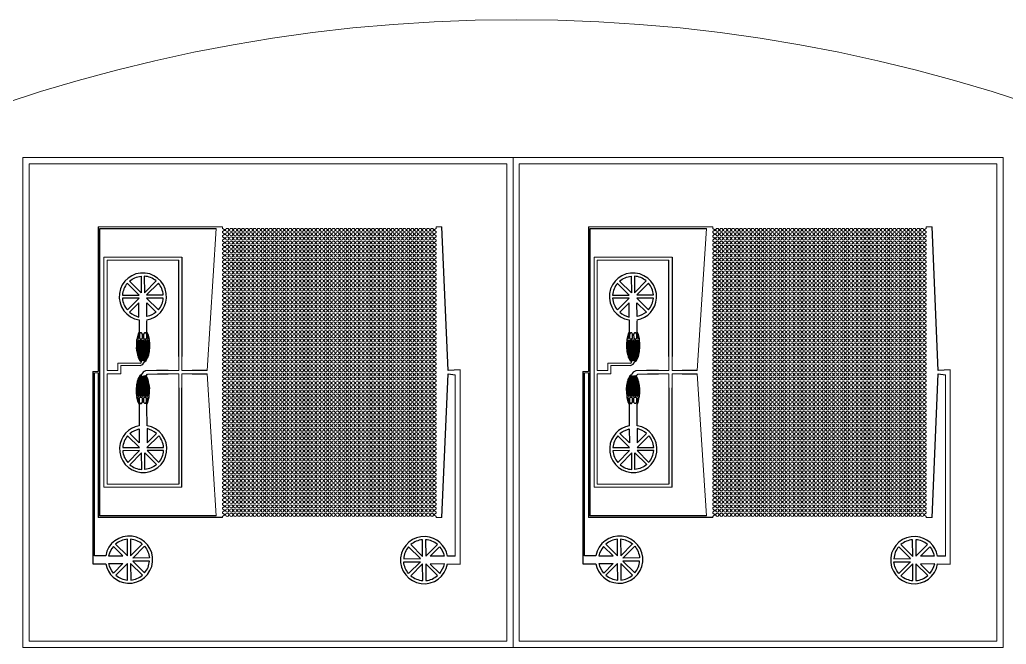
# Model space of a CAD drawing. Extents: x 4056 to 105656, y 4120 to 105720.
# Drawn here: x 39093 to 70405, y 85889 to 105720 of the extents above; entities that cross this region are included whole.
import ezdxf

# ---------------------------------------------------------------- set-up
doc = ezdxf.new("R2010")
doc.units = 13
doc.header["$MEASUREMENT"] = 0
doc.layers.add('Main Layer', color=7, linetype='Continuous', lineweight=0)

# ---------------------------------------------------------------- blocks, each defined once
blk = doc.blocks.new('*U110')
at = {"lineweight": 0}
for p, q in [((48, 15), (77, 15)), ((48, -15), (77, -15))]:
    blk.add_line(p, q, dxfattribs=at)
for start, end in [(17.4576, 162.5424), (197.4576, 342.5424)]:
    blk.add_arc((0, 0), 50, start, end, dxfattribs=at)
blk = doc.blocks.new('*U111')
at = {"color": 0, "linetype": 'ByBlock', "lineweight": -2, "transparency": 16777216}
for p in [(0, 0), (125, 0), (250, 0), (375, 0), (500, 0), (625, 0), (750, 0), (875, 0), (1000, 0), (1125, 0), (1250, 0), (1375, 0), (1500, 0), (1625, 0), (1750, 0), (1875, 0), (2000, 0), (2125, 0), (2250, 0), (2375, 0), (2500, 0), (2625, 0), (2750, 0), (2875, 0), (3000, 0), (3125, 0), (3250, 0), (3375, 0), (3500, 0), (3625, 0), (3750, 0), (3875, 0), (4000, 0), (4125, 0), (4250, 0), (4375, 0), (4500, 0), (4625, 0), (4750, 0), (4875, 0), (5000, 0), (5125, 0), (5250, 0), (5375, 0), (5500, 0), (5625, 0), (5750, 0), (5875, 0), (6000, 0), (6125, 0), (6250, 0), (6375, 0), (6500, 0)]:
    blk.add_blockref('*U110', p, dxfattribs=at)
blk = doc.blocks.new('*U108')
at = {"lineweight": 0}
for p, q in [((-148, -355), (-98, -390)), ((-148, -455), (-98, -420)), ((-148, -490), (-148, -455)), ((-48, -390), (-98, -390)), ((-48, -420), (-98, -420)), ((6627, -355), (6577, -390)), ((6627, -455), (6577, -420)), ((6627, -490), (6627, -455))]:
    blk.add_line(p, q, dxfattribs=at)
blk.add_blockref('*U111', (0, -405), dxfattribs=at)
blk = doc.blocks.new('*U109')
at = {"color": 0, "linetype": 'ByBlock', "lineweight": -2, "transparency": 16777216}
for p in [(0, 9045), (0, 8910), (0, 8775), (0, 8640), (0, 8505), (0, 8370), (0, 8235), (0, 8100), (0, 7965), (0, 7830), (0, 7695), (0, 7560), (0, 7425), (0, 7290), (0, 7155), (0, 7020), (0, 6885), (0, 6750), (0, 6615), (0, 6480), (0, 6345), (0, 6210), (0, 6075), (0, 5940), (0, 5805), (0, 5670), (0, 5535), (0, 5400), (0, 5265), (0, 5130), (0, 4995), (0, 4860), (0, 4725), (0, 4590), (0, 4455), (0, 4320), (0, 4185), (0, 4050), (0, 3915), (0, 3780), (0, 3645), (0, 3510), (0, 3375), (0, 3240), (0, 3105), (0, 2970), (0, 2835), (0, 2700), (0, 2565), (0, 2430), (0, 2295), (0, 2160), (0, 2025), (0, 1890), (0, 1755), (0, 1620), (0, 1485), (0, 1350), (0, 1215), (0, 1080), (0, 945), (0, 810), (0, 675), (0, 540), (0, 405), (0, 270), (0, 135), (0, 0)]:
    blk.add_blockref('*U108', p, dxfattribs=at)
blk = doc.blocks.new('*U115')
at = {"lineweight": 0}
for p, q in [((48, 15), (77, 15)), ((48, -15), (77, -15))]:
    blk.add_line(p, q, dxfattribs=at)
for start, end in [(17.4576, 162.5424), (197.4576, 342.5424)]:
    blk.add_arc((0, 0), 50, start, end, dxfattribs=at)
blk = doc.blocks.new('*U116')
at = {"color": 0, "linetype": 'ByBlock', "lineweight": -2, "transparency": 16777216}
for p in [(0, 0), (125, 0), (250, 0), (375, 0), (500, 0), (625, 0), (750, 0), (875, 0), (1000, 0), (1125, 0), (1250, 0), (1375, 0), (1500, 0), (1625, 0), (1750, 0), (1875, 0), (2000, 0), (2125, 0), (2250, 0), (2375, 0), (2500, 0), (2625, 0), (2750, 0), (2875, 0), (3000, 0), (3125, 0), (3250, 0), (3375, 0), (3500, 0), (3625, 0), (3750, 0), (3875, 0), (4000, 0), (4125, 0), (4250, 0), (4375, 0), (4500, 0), (4625, 0), (4750, 0), (4875, 0), (5000, 0), (5125, 0), (5250, 0), (5375, 0), (5500, 0), (5625, 0), (5750, 0), (5875, 0), (6000, 0), (6125, 0), (6250, 0), (6375, 0), (6500, 0)]:
    blk.add_blockref('*U115', p, dxfattribs=at)
blk = doc.blocks.new('*U113')
at = {"lineweight": 0}
for p, q in [((-148, -355), (-98, -390)), ((-148, -455), (-98, -420)), ((-148, -490), (-148, -455)), ((-48, -390), (-98, -390)), ((-48, -420), (-98, -420)), ((6627, -355), (6577, -390)), ((6627, -455), (6577, -420)), ((6627, -490), (6627, -455))]:
    blk.add_line(p, q, dxfattribs=at)
blk.add_blockref('*U116', (0, -405), dxfattribs=at)
blk = doc.blocks.new('*U114')
at = {"color": 0, "linetype": 'ByBlock', "lineweight": -2, "transparency": 16777216}
for p in [(0, 9045), (0, 8910), (0, 8775), (0, 8640), (0, 8505), (0, 8370), (0, 8235), (0, 8100), (0, 7965), (0, 7830), (0, 7695), (0, 7560), (0, 7425), (0, 7290), (0, 7155), (0, 7020), (0, 6885), (0, 6750), (0, 6615), (0, 6480), (0, 6345), (0, 6210), (0, 6075), (0, 5940), (0, 5805), (0, 5670), (0, 5535), (0, 5400), (0, 5265), (0, 5130), (0, 4995), (0, 4860), (0, 4725), (0, 4590), (0, 4455), (0, 4320), (0, 4185), (0, 4050), (0, 3915), (0, 3780), (0, 3645), (0, 3510), (0, 3375), (0, 3240), (0, 3105), (0, 2970), (0, 2835), (0, 2700), (0, 2565), (0, 2430), (0, 2295), (0, 2160), (0, 2025), (0, 1890), (0, 1755), (0, 1620), (0, 1485), (0, 1350), (0, 1215), (0, 1080), (0, 945), (0, 810), (0, 675), (0, 540), (0, 405), (0, 270), (0, 135), (0, 0)]:
    blk.add_blockref('*U113', p, dxfattribs=at)

msp = doc.modelspace()

# ---------------------------------------------------------------- linework, layer by layer
at = {"lineweight": 0}
for p, q in [((39393, 85989), (39393, 101145)), ((54549, 101145), (39393, 101145)), ((54549, 85989), (54549, 101145)), ((54949, 85989), (54949, 101145)), ((70105, 101145), (54949, 101145)), ((70105, 85989), (70105, 101145)), ((41587, 99141), (45531, 99141)), ((45330, 99091), (45040, 94578)), ((45531, 99096), (45531, 99141)), ((52306, 99096), (52306, 99141)), ((52325, 99141), (52306, 99141)), ((52325, 99141), (52494, 99141)), ((57143, 99141), (61088, 99141)), ((60886, 99091), (60596, 94578)), ((61088, 99096), (61088, 99141)), ((67863, 99096), (67863, 99141)), ((67882, 99141), (67863, 99141)), ((67882, 99141), (68050, 99141)), ((44242, 98181), (41765, 98181)), ((41765, 98181), (41765, 94385)), ((44142, 98081), (41865, 98081)), ((41865, 98081), (41865, 94578)), ((59798, 98181), (57322, 98181)), ((57322, 98181), (57322, 94385)), ((59698, 98081), (57422, 98081)), ((57422, 98081), (57422, 94578)), ((43129, 96144), (43129, 96190)), ((58685, 96144), (58685, 96190)), ((44142, 94578), (44142, 95028)), ((44242, 95028), (44242, 94578)), ((59698, 94578), (59698, 95028)), ((59798, 95028), (59798, 94578)), ((41865, 94578), (42202, 94578)), ((42202, 94578), (42202, 94811)), ((42915, 94811), (42202, 94811)), ((42921, 94736), (42302, 94736)), ((42302, 94478), (42302, 94736)), ((43807, 94578), (44142, 94578)), ((44242, 94578), (44562, 94578)), ((53069, 94600), (53069, 88436)), ((57422, 94578), (57758, 94578)), ((57758, 94578), (57758, 94811)), ((58471, 94811), (57758, 94811)), ((58477, 94736), (57858, 94736)), ((57858, 94478), (57858, 94736)), ((59363, 94578), (59698, 94578)), ((59798, 94578), (60118, 94578)), ((68626, 94600), (68626, 88436)), ((41412, 94553), (41587, 94553)), ((41462, 94503), (41587, 94503)), ((41765, 90875), (41765, 94385)), ((41865, 90975), (41865, 94478)), ((42302, 94478), (41865, 94478)), ((43807, 94478), (44142, 94478)), ((44142, 94029), (44142, 94478)), ((44242, 94478), (44562, 94478)), ((44242, 94478), (44242, 94029)), ((45040, 94478), (45330, 89966)), ((52693, 94478), (52693, 94478)), ((52917, 94447), (52917, 88691)), ((56968, 94553), (57143, 94553)), ((57018, 94503), (57143, 94503)), ((57322, 90875), (57322, 94385)), ((57422, 90975), (57422, 94478)), ((57858, 94478), (57422, 94478)), ((59363, 94478), (59698, 94478)), ((59698, 94029), (59698, 94478)), ((59798, 94478), (60118, 94478)), ((59798, 94478), (59798, 94029)), ((60596, 94478), (60886, 89966)), ((68249, 94478), (68249, 94478)), ((68473, 94447), (68473, 88691)), ((44242, 90875), (41765, 90875)), ((44142, 90975), (41865, 90975)), ((59798, 90875), (57322, 90875)), ((59698, 90975), (57422, 90975)), ((52306, 89916), (52494, 89916)), ((67863, 89916), (68051, 89916)), ((54549, 85989), (39393, 85989)), ((70105, 85989), (54949, 85989))]:
    msp.add_line(p, q, dxfattribs=at)
for p, q in [((41587, 99141), (41587, 94553)), ((41637, 89966), (41637, 99091)), ((41637, 99091), (45330, 99091)), ((52693, 94578), (52494, 99141)), ((57143, 99141), (57143, 94553)), ((57193, 89966), (57193, 99091)), ((57193, 99091), (60886, 99091)), ((68249, 94578), (68050, 99141)), ((44142, 95028), (44142, 98081)), ((44242, 98181), (44242, 95028)), ((59698, 95028), (59698, 98081)), ((59798, 98181), (59798, 95028)), ((42879, 96189), (42880, 95893)), ((43131, 95802), (43129, 96144)), ((58435, 96189), (58437, 95893)), ((58687, 95802), (58685, 96144)), ((42880, 95893), (42881, 95800)), ((58437, 95893), (58437, 95800)), ((42804, 95541), (42795, 95441)), ((42809, 95581), (42804, 95541)), ((42850, 95742), (42809, 95581)), ((42881, 95800), (42850, 95742)), ((43162, 95743), (43131, 95802)), ((43205, 95583), (43162, 95743)), ((43210, 95543), (43205, 95583)), ((43220, 95443), (43210, 95543)), ((58361, 95541), (58352, 95441)), ((58365, 95581), (58361, 95541)), ((58406, 95742), (58365, 95581)), ((58437, 95800), (58406, 95742)), ((58718, 95743), (58687, 95802)), ((58761, 95583), (58718, 95743)), ((58766, 95543), (58761, 95583)), ((58776, 95443), (58766, 95543)), ((42795, 95441), (42795, 95309)), ((42795, 95309), (42805, 95209)), ((42805, 95209), (42811, 95173)), ((43207, 95175), (43212, 95211)), ((43212, 95211), (43221, 95311)), ((43221, 95311), (43220, 95443)), ((58352, 95441), (58352, 95309)), ((58352, 95309), (58361, 95209)), ((58361, 95209), (58367, 95173)), ((58763, 95175), (58769, 95211)), ((58769, 95211), (58777, 95311)), ((58777, 95311), (58776, 95443)), ((42811, 95173), (42827, 95093)), ((42827, 95093), (42833, 95070)), ((42833, 95070), (42847, 95027)), ((42847, 95027), (42852, 95010)), ((42852, 95010), (42866, 94978)), ((42866, 94978), (42910, 94898)), ((42910, 94898), (42960, 94863)), ((43060, 94863), (43111, 94900)), ((43111, 94900), (43153, 94980)), ((43153, 94980), (43167, 95012)), ((43167, 95012), (43172, 95028)), ((43172, 95028), (43186, 95072)), ((43186, 95072), (43192, 95095)), ((43192, 95095), (43207, 95175)), ((58367, 95173), (58383, 95093)), ((58383, 95093), (58389, 95070)), ((58389, 95070), (58403, 95027)), ((58403, 95027), (58408, 95010)), ((58408, 95010), (58422, 94978)), ((58422, 94978), (58466, 94898)), ((58466, 94898), (58517, 94863)), ((58617, 94863), (58667, 94900)), ((58667, 94900), (58709, 94980)), ((58709, 94980), (58724, 95012)), ((58724, 95012), (58729, 95028)), ((58729, 95028), (58742, 95072)), ((58742, 95072), (58748, 95095)), ((58748, 95095), (58763, 95175)), ((43432, 94578), (43090, 94576)), ((43532, 94578), (43432, 94578)), ((43807, 94578), (43532, 94578)), ((45040, 94578), (44562, 94578)), ((53069, 94600), (52693, 94578)), ((58988, 94578), (58646, 94576)), ((59088, 94578), (58988, 94578)), ((59363, 94578), (59088, 94578)), ((60596, 94578), (60118, 94578)), ((68626, 94600), (68249, 94578)), ((41412, 94553), (41412, 88447)), ((41462, 88697), (41462, 94503)), ((41587, 94503), (41587, 89916)), ((42838, 94284), (42825, 94240)), ((42843, 94301), (42838, 94284)), ((42857, 94333), (42843, 94301)), ((42900, 94413), (42857, 94333)), ((42950, 94449), (42900, 94413)), ((43101, 94415), (43153, 94467)), ((43144, 94334), (43101, 94415)), ((43159, 94302), (43144, 94334)), ((43153, 94467), (43462, 94478)), ((43164, 94286), (43159, 94302)), ((43178, 94242), (43164, 94286)), ((43462, 94478), (43807, 94478)), ((44562, 94478), (45040, 94478)), ((52494, 89916), (52693, 94478)), ((52693, 94478), (52917, 94447)), ((56968, 94553), (56968, 88447)), ((57018, 88697), (57018, 94503)), ((57143, 94503), (57143, 89916)), ((58394, 94284), (58381, 94240)), ((58399, 94301), (58394, 94284)), ((58414, 94333), (58399, 94301)), ((58456, 94413), (58414, 94333)), ((58506, 94449), (58456, 94413)), ((58657, 94415), (58709, 94467)), ((58701, 94334), (58657, 94415)), ((58715, 94302), (58701, 94334)), ((58709, 94467), (59018, 94478)), ((58720, 94286), (58715, 94302)), ((58734, 94242), (58720, 94286)), ((59018, 94478), (59363, 94478)), ((60118, 94478), (60596, 94478)), ((68051, 89916), (68249, 94478)), ((68249, 94478), (68473, 94447)), ((42798, 94102), (42790, 94002)), ((42790, 94002), (42791, 93870)), ((42804, 94138), (42798, 94102)), ((42819, 94218), (42804, 94138)), ((42825, 94240), (42819, 94218)), ((43184, 94220), (43178, 94242)), ((43200, 94140), (43184, 94220)), ((43206, 94104), (43200, 94140)), ((43215, 94004), (43206, 94104)), ((43215, 93872), (43215, 94004)), ((44142, 94029), (44142, 90975)), ((44242, 90875), (44242, 94029)), ((58354, 94102), (58346, 94002)), ((58346, 94002), (58347, 93870)), ((58360, 94138), (58354, 94102)), ((58375, 94218), (58360, 94138)), ((58381, 94240), (58375, 94218)), ((58740, 94220), (58734, 94242)), ((58756, 94140), (58740, 94220)), ((58762, 94104), (58756, 94140)), ((58771, 94004), (58762, 94104)), ((58771, 93872), (58771, 94004)), ((59698, 94029), (59698, 90975)), ((59798, 90875), (59798, 94029)), ((42791, 93870), (42801, 93770)), ((42801, 93770), (42806, 93730)), ((42806, 93730), (42848, 93570)), ((43160, 93571), (43202, 93732)), ((43202, 93732), (43206, 93772)), ((43206, 93772), (43215, 93872)), ((58347, 93870), (58357, 93770)), ((58357, 93770), (58362, 93730)), ((58362, 93730), (58405, 93570)), ((58717, 93571), (58758, 93732)), ((58758, 93732), (58762, 93772)), ((58762, 93772), (58771, 93872)), ((42848, 93570), (42880, 93511)), ((42880, 93511), (42883, 92826)), ((43130, 93512), (43160, 93571)), ((43130, 93419), (43130, 93512)), ((43133, 92828), (43130, 93419)), ((58405, 93570), (58436, 93511)), ((58436, 93511), (58439, 92826)), ((58686, 93512), (58717, 93571)), ((58686, 93419), (58686, 93512)), ((58689, 92828), (58686, 93419)), ((45531, 89916), (41587, 89916)), ((45330, 89966), (41637, 89966)), ((61088, 89916), (57143, 89916)), ((60886, 89966), (57193, 89966)), ((41823, 88698), (41462, 88697)), ((52917, 88691), (52668, 88689)), ((57379, 88698), (57018, 88697)), ((68473, 88691), (68224, 88689)), ((41412, 88447), (41824, 88448)), ((52669, 88439), (53069, 88436)), ((56968, 88447), (57380, 88448)), ((68225, 88439), (68626, 88436))]:
    msp.add_line(p, q)
for points in [[(39193, 101345), (54749, 101345), (54749, 85789), (39193, 85789)], [(54749, 101345), (70305, 101345), (70305, 85789), (54749, 85789)]]:
    msp.add_lwpolyline(points, close=True, dxfattribs=at)
for points in [[(42947, 97577), (42950, 97050), (42574, 97422), (42575, 97421, -0.159174), (42947, 97577, 3734.089472)], [(43047, 97578), (43050, 97050), (43421, 97425, 0.159174), (43047, 97578, -3734.089472)], [(58503, 97577), (58506, 97050), (58130, 97422), (58131, 97421, -0.159174), (58503, 97577, 3734.089472)], [(58603, 97578), (58606, 97050), (58977, 97425, 0.159174), (58603, 97578, -3734.089472)], [(42505, 97350, 0.159174), (42352, 96976), (42879, 96979), (42503, 97351), (42505, 97350)], [(43492, 97355), (43121, 96980), (43648, 96982, 0.159174), (43492, 97355, 0.000114)], [(58061, 97350, 0.159174), (57908, 96976), (58436, 96979), (58059, 97351), (58061, 97350)], [(59048, 97355), (58677, 96980), (59204, 96982, 0.159174), (59048, 97355, 0.000114)], [(42509, 96504), (42880, 96879), (42352, 96876, 0.159174), (42509, 96504, -0.000581)], [(43496, 96509, 0.159174), (43649, 96882), (43121, 96880), (43496, 96509)], [(58065, 96504), (58436, 96879), (57909, 96876, 0.159174), (58065, 96504, -0.000581)], [(59052, 96509, 0.159174), (59205, 96882), (58677, 96880), (59052, 96509)], [(42878, 96281), (42876, 96733), (42580, 96434, 0.092093), (42878, 96281, 1291.273736)], [(43128, 96292), (43126, 96734), (43425, 96438, -0.129437), (43128, 96292, 5438.346978)], [(58435, 96281), (58432, 96733), (58136, 96434, 0.092093), (58435, 96281, 1291.273736)], [(58685, 96292), (58682, 96734), (58982, 96438, -0.129437), (58685, 96292, 5438.346978)], [(42884, 92725), (42886, 92283), (42586, 92579, -0.129437), (42884, 92725, 5438.346978)], [(43134, 92736), (43136, 92284), (43432, 92583, 0.092093), (43134, 92736, 1291.273736)], [(58440, 92725), (58442, 92283), (58143, 92579, -0.129437), (58440, 92725, 5438.346978)], [(58690, 92736), (58692, 92284), (58988, 92583, 0.092093), (58690, 92736, 1291.273736)], [(42516, 92508, 0.159174), (42363, 92134), (42891, 92137), (42516, 92508)], [(43503, 92513), (43132, 92138), (43660, 92141, 0.159174), (43503, 92513, -0.000581)], [(58072, 92508, 0.159174), (57920, 92134), (58447, 92137), (58072, 92508)], [(59060, 92513), (58688, 92138), (59216, 92141, 0.159174), (59060, 92513, -0.000581)], [(42520, 91662), (42891, 92037), (42364, 92034, 0.159174), (42520, 91662, 0.000114)], [(42965, 91439), (42962, 91967), (42591, 91592, 0.159174), (42965, 91439, -3734.089472)], [(43065, 91440), (43062, 91967), (43438, 91595), (43437, 91596, -0.159174), (43065, 91440, 3734.089472)], [(43507, 91667, 0.159174), (43660, 92041), (43133, 92038), (43509, 91666), (43507, 91667)], [(58076, 91662), (58448, 92037), (57920, 92034, 0.159174), (58076, 91662, 0.000114)], [(58521, 91439), (58519, 91967), (58147, 91592, 0.159174), (58521, 91439, -3734.089472)], [(58621, 91440), (58619, 91967), (58995, 91595), (58993, 91596, -0.159174), (58621, 91440, 3734.089472)], [(59064, 91667, 0.159174), (59216, 92041), (58689, 92038), (59065, 91666), (59064, 91667)], [(41914, 88699), (42366, 88701), (42067, 88997, 0.092093), (41914, 88699, 1291.273736)], [(42137, 89068), (42512, 88697), (42510, 89225, 0.159174), (42137, 89068, -0.000581)], [(42983, 89072, 0.159174), (42610, 89225), (42612, 88698), (42985, 89074), (42983, 89072)], [(43211, 88630), (42683, 88627), (43056, 89003), (43054, 89002, -0.159174), (43211, 88630, 3734.089472)], [(51281, 88607), (51808, 88610), (51433, 88981, 0.159174), (51281, 88607, -3734.089472)], [(51504, 89052), (51878, 88681), (51876, 89208, 0.159174), (51504, 89052, 0.000114)], [(52349, 89056, 0.159174), (51976, 89209), (51978, 88682), (52349, 89056)], [(52566, 88689), (52124, 88687), (52420, 88986, -0.129437), (52566, 88689, 5438.346978)], [(57470, 88699), (57923, 88701), (57623, 88997, 0.092093), (57470, 88699, 1291.273736)], [(57694, 89068), (58068, 88697), (58066, 89225, 0.159174), (57694, 89068, -0.000581)], [(58540, 89072, 0.159174), (58166, 89225), (58168, 88698), (58541, 89074), (58540, 89072)], [(58767, 88630), (58240, 88627), (58612, 89003), (58611, 89002, -0.159174), (58767, 88630, 3734.089472)], [(66837, 88607), (67364, 88610), (66990, 88981, 0.159174), (66837, 88607, -3734.089472)], [(67060, 89052), (67435, 88681), (67432, 89208, 0.159174), (67060, 89052, 0.000114)], [(67906, 89056, 0.159174), (67532, 89209), (67535, 88682), (67906, 89056)], [(68122, 88689), (67680, 88687), (67977, 88986, -0.129437), (68122, 88689, 5438.346978)], [(41925, 88449), (42368, 88451), (42071, 88152, -0.129437), (41925, 88449, 5438.346978)], [(42142, 88081, 0.159174), (42516, 87929), (42513, 88456), (42142, 88081)], [(42988, 88085), (42613, 88456), (42616, 87929, 0.159174), (42988, 88085, 0.000114)], [(43211, 88530), (42684, 88527), (43058, 88156, 0.159174), (43211, 88530, -3734.089472)], [(51281, 88507), (51808, 88510), (51436, 88134), (51437, 88135, -0.159174), (51281, 88507, 3734.089472)], [(51508, 88065, 0.159174), (51882, 87912), (51880, 88440), (51507, 88064), (51508, 88065)], [(52354, 88069), (51980, 88440), (51982, 87913, 0.159174), (52354, 88069, -0.000581)], [(52578, 88439), (52125, 88437), (52425, 88140, 0.092093), (52578, 88439, 1291.273736)], [(57482, 88449), (57924, 88451), (57627, 88152, -0.129437), (57482, 88449, 5438.346978)], [(57699, 88081, 0.159174), (58072, 87929), (58070, 88456), (57699, 88081)], [(58544, 88085), (58170, 88456), (58172, 87929, 0.159174), (58544, 88085, 0.000114)], [(58767, 88530), (58240, 88527), (58615, 88156, 0.159174), (58767, 88530, -3734.089472)], [(66837, 88507), (67365, 88510), (66992, 88134), (66994, 88135, -0.159174), (66837, 88507, 3734.089472)], [(67065, 88065, 0.159174), (67438, 87912), (67436, 88440), (67063, 88064), (67065, 88065)], [(67911, 88069), (67536, 88440), (67538, 87913, 0.159174), (67911, 88069, -0.000581)], [(68134, 88439), (67682, 88437), (67981, 88140, 0.092093), (68134, 88439, 1291.273736)]]:
    msp.add_lwpolyline(points, format="xyb", close=True)
for points in [[(42834, 95461), (42834, 95521), (42819, 95541), (42812, 95541), (42803, 95441), (42820, 95441)], [(42858, 95734), (42817, 95572), (42829, 95572), (42859, 95612)], [(42829, 95572), (42825, 95572)], [(42865, 95541), (42850, 95521), (42850, 95461), (42866, 95441), (42886, 95441), (42900, 95461), (42900, 95521), (42885, 95541)], [(42890, 95733), (42891, 95613), (42921, 95573), (42961, 95573), (42991, 95613), (42990, 95733), (42960, 95773), (42920, 95773)], [(42931, 95541), (42916, 95521), (42916, 95461), (42932, 95441), (42952, 95441), (42966, 95462), (42966, 95522), (42951, 95541)], [(42961, 95573), (42921, 95573)], [(42997, 95542), (42982, 95522), (42982, 95462), (42998, 95442), (43018, 95442), (43032, 95462), (43032, 95522), (43017, 95542)], [(43022, 95733), (43023, 95613), (43053, 95573), (43093, 95574), (43123, 95614), (43122, 95734), (43092, 95774), (43052, 95773)], [(43063, 95542), (43048, 95522), (43048, 95462), (43064, 95442), (43084, 95442), (43098, 95462), (43098, 95522), (43083, 95542)], [(43093, 95574), (43053, 95573)], [(43129, 95542), (43114, 95522), (43114, 95462), (43130, 95442), (43150, 95442), (43164, 95462), (43164, 95522), (43149, 95542)], [(43154, 95735), (43197, 95574), (43185, 95574), (43155, 95614)], [(43180, 95523), (43180, 95463), (43196, 95443), (43212, 95443), (43202, 95543), (43195, 95543)], [(43185, 95574), (43189, 95574)], [(58391, 95461), (58390, 95521), (58375, 95541), (58369, 95541), (58360, 95441), (58376, 95441)], [(58414, 95734), (58373, 95572), (58385, 95572), (58415, 95612)], [(58385, 95572), (58381, 95572)], [(58421, 95541), (58406, 95521), (58407, 95461), (58422, 95441), (58442, 95441), (58457, 95461), (58456, 95521), (58441, 95541)], [(58446, 95733), (58447, 95613), (58477, 95573), (58517, 95573), (58547, 95613), (58546, 95733), (58516, 95773), (58476, 95773)], [(58487, 95541), (58472, 95521), (58473, 95461), (58488, 95441), (58508, 95441), (58523, 95462), (58522, 95522), (58507, 95541)], [(58517, 95573), (58477, 95573)], [(58553, 95542), (58538, 95522), (58539, 95462), (58554, 95442), (58574, 95442), (58589, 95462), (58588, 95522), (58573, 95542)], [(58578, 95733), (58579, 95613), (58609, 95573), (58649, 95574), (58679, 95614), (58678, 95734), (58648, 95774), (58608, 95773)], [(58619, 95542), (58604, 95522), (58605, 95462), (58620, 95442), (58640, 95442), (58655, 95462), (58654, 95522), (58639, 95542)], [(58649, 95574), (58609, 95573)], [(58685, 95542), (58670, 95522), (58671, 95462), (58686, 95442), (58706, 95442), (58721, 95462), (58720, 95522), (58705, 95542)], [(58710, 95735), (58753, 95574), (58741, 95574), (58711, 95614)], [(58736, 95523), (58737, 95463), (58752, 95443), (58768, 95443), (58758, 95543), (58751, 95543)], [(58741, 95574), (58745, 95574)], [(42803, 95441), (42820, 95441)], [(42835, 95289), (42836, 95229), (42821, 95209), (42813, 95209), (42803, 95309), (42820, 95309)], [(42833, 95425), (42818, 95405), (42818, 95345), (42833, 95325), (42853, 95325), (42868, 95345), (42868, 95405), (42853, 95425)], [(42854, 95193), (42834, 95193), (42819, 95173), (42835, 95093), (42854, 95093), (42869, 95113), (42869, 95173)], [(42853, 95325), (42833, 95325)], [(42866, 95309), (42851, 95289), (42852, 95229), (42867, 95209), (42887, 95209), (42902, 95229), (42901, 95289), (42886, 95309)], [(42886, 95441), (42866, 95441)], [(42887, 95209), (42867, 95209)], [(42899, 95425), (42884, 95405), (42884, 95345), (42899, 95325), (42919, 95325), (42934, 95345), (42934, 95405), (42919, 95425)], [(42900, 95193), (42885, 95173), (42885, 95113), (42900, 95093), (42920, 95093), (42935, 95113), (42935, 95173), (42920, 95193)], [(42919, 95325), (42899, 95325)], [(42932, 95309), (42917, 95289), (42918, 95229), (42933, 95209), (42953, 95209), (42968, 95230), (42967, 95290), (42952, 95309)], [(42952, 95441), (42932, 95441)], [(42953, 95209), (42933, 95209)], [(42965, 95426), (42950, 95405), (42950, 95345), (42965, 95326), (42985, 95326), (43000, 95346), (43000, 95406), (42985, 95426)], [(42966, 95194), (42951, 95173), (42951, 95113), (42966, 95094), (42986, 95094), (43001, 95114), (43001, 95174), (42986, 95194)], [(42985, 95326), (42965, 95326)], [(42998, 95310), (42983, 95290), (42984, 95230), (42999, 95210), (43019, 95210), (43034, 95230), (43033, 95290), (43018, 95310)], [(43018, 95442), (42998, 95442)], [(43019, 95210), (42999, 95210)], [(43031, 95426), (43016, 95406), (43016, 95346), (43031, 95326), (43051, 95326), (43066, 95346), (43066, 95406), (43051, 95426)], [(43032, 95194), (43017, 95174), (43017, 95114), (43032, 95094), (43052, 95094), (43067, 95114), (43067, 95174), (43052, 95194)], [(43051, 95326), (43031, 95326)], [(43064, 95310), (43049, 95290), (43050, 95230), (43065, 95210), (43085, 95210), (43100, 95230), (43099, 95290), (43084, 95310)], [(43084, 95442), (43064, 95442)], [(43085, 95210), (43065, 95210)], [(43097, 95426), (43082, 95406), (43082, 95346), (43097, 95326), (43117, 95326), (43132, 95346), (43132, 95406), (43117, 95426)], [(43098, 95194), (43083, 95174), (43083, 95114), (43098, 95094), (43118, 95094), (43133, 95114), (43133, 95174), (43118, 95194)], [(43117, 95326), (43097, 95326)], [(43130, 95310), (43115, 95290), (43116, 95230), (43131, 95210), (43151, 95210), (43166, 95230), (43165, 95290), (43150, 95310)], [(43150, 95442), (43130, 95442)], [(43151, 95210), (43131, 95210)], [(43163, 95426), (43148, 95406), (43148, 95346), (43163, 95326), (43183, 95327), (43198, 95347), (43198, 95407), (43183, 95427)], [(43184, 95195), (43164, 95194), (43149, 95174), (43149, 95114), (43164, 95094), (43184, 95095), (43199, 95175)], [(43183, 95327), (43163, 95326)], [(43181, 95291), (43182, 95231), (43197, 95211), (43204, 95211), (43213, 95311), (43196, 95311)], [(43196, 95443), (43212, 95443)], [(43197, 95211), (43204, 95211)], [(58360, 95441), (58376, 95441)], [(58392, 95289), (58392, 95229), (58377, 95209), (58369, 95209), (58360, 95309), (58377, 95309)], [(58389, 95425), (58374, 95405), (58374, 95345), (58389, 95325), (58409, 95325), (58424, 95345), (58424, 95405), (58409, 95425)], [(58410, 95193), (58390, 95193), (58375, 95173), (58391, 95093), (58411, 95093), (58425, 95113), (58425, 95173)], [(58409, 95325), (58389, 95325)], [(58423, 95309), (58408, 95289), (58408, 95229), (58423, 95209), (58443, 95209), (58458, 95229), (58458, 95289), (58443, 95309)], [(58442, 95441), (58422, 95441)], [(58443, 95209), (58423, 95209)], [(58455, 95425), (58440, 95405), (58440, 95345), (58455, 95325), (58475, 95325), (58490, 95345), (58490, 95405), (58475, 95425)], [(58456, 95193), (58441, 95173), (58441, 95113), (58457, 95093), (58477, 95093), (58491, 95113), (58491, 95173), (58476, 95193)], [(58475, 95325), (58455, 95325)], [(58489, 95309), (58474, 95289), (58474, 95229), (58489, 95209), (58509, 95209), (58524, 95230), (58524, 95290), (58509, 95309)], [(58508, 95441), (58488, 95441)], [(58509, 95209), (58489, 95209)], [(58521, 95426), (58506, 95405), (58506, 95345), (58521, 95326), (58541, 95326), (58556, 95346), (58556, 95406), (58541, 95426)], [(58522, 95194), (58507, 95173), (58507, 95113), (58523, 95094), (58543, 95094), (58557, 95114), (58557, 95174), (58542, 95194)], [(58541, 95326), (58521, 95326)], [(58555, 95310), (58540, 95290), (58540, 95230), (58555, 95210), (58575, 95210), (58590, 95230), (58590, 95290), (58575, 95310)], [(58574, 95442), (58554, 95442)], [(58575, 95210), (58555, 95210)], [(58587, 95426), (58572, 95406), (58572, 95346), (58587, 95326), (58607, 95326), (58622, 95346), (58622, 95406), (58607, 95426)], [(58588, 95194), (58573, 95174), (58573, 95114), (58589, 95094), (58609, 95094), (58623, 95114), (58623, 95174), (58608, 95194)], [(58607, 95326), (58587, 95326)], [(58621, 95310), (58606, 95290), (58606, 95230), (58621, 95210), (58641, 95210), (58656, 95230), (58656, 95290), (58641, 95310)], [(58640, 95442), (58620, 95442)], [(58641, 95210), (58621, 95210)], [(58653, 95426), (58638, 95406), (58638, 95346), (58653, 95326), (58673, 95326), (58688, 95346), (58688, 95406), (58673, 95426)], [(58654, 95194), (58639, 95174), (58639, 95114), (58655, 95094), (58675, 95094), (58689, 95114), (58689, 95174), (58674, 95194)], [(58673, 95326), (58653, 95326)], [(58687, 95310), (58672, 95290), (58672, 95230), (58687, 95210), (58707, 95210), (58722, 95230), (58722, 95290), (58707, 95310)], [(58706, 95442), (58686, 95442)], [(58707, 95210), (58687, 95210)], [(58719, 95426), (58704, 95406), (58704, 95346), (58719, 95326), (58739, 95327), (58754, 95347), (58754, 95407), (58739, 95427)], [(58740, 95195), (58720, 95194), (58705, 95174), (58705, 95114), (58721, 95094), (58740, 95095), (58755, 95175)], [(58739, 95327), (58719, 95326)], [(58738, 95291), (58738, 95231), (58753, 95211), (58761, 95211), (58769, 95311), (58753, 95311)], [(58752, 95443), (58768, 95443)], [(58753, 95211), (58761, 95211)], [(42835, 95093), (42854, 95093)], [(42873, 95071), (42865, 95061), (42865, 95031), (42873, 95021), (42883, 95021), (42890, 95031), (42890, 95061), (42883, 95071)], [(42883, 95021), (42873, 95021)], [(42890, 95013), (42882, 95003), (42882, 94973), (42890, 94963), (42900, 94963), (42907, 94973), (42907, 95003), (42900, 95013)], [(42900, 94963), (42890, 94963)], [(42906, 95071), (42898, 95061), (42898, 95031), (42906, 95021), (42916, 95021), (42923, 95031), (42923, 95061), (42916, 95071)], [(42924, 94915), (42924, 94945), (42916, 94955), (42906, 94955), (42899, 94945), (42918, 94906)], [(42920, 95093), (42900, 95093)], [(42916, 95021), (42906, 95021)], [(42923, 95013), (42915, 95003), (42915, 94973), (42923, 94963), (42933, 94963), (42940, 94973), (42940, 95003), (42933, 95013)], [(42933, 94963), (42923, 94963)], [(42939, 95071), (42931, 95061), (42931, 95031), (42939, 95021), (42949, 95021), (42956, 95031), (42956, 95061), (42949, 95071)], [(42939, 94955), (42932, 94945), (42932, 94915), (42940, 94905), (42950, 94905), (42957, 94915), (42957, 94945), (42949, 94955)], [(42949, 95021), (42939, 95021)], [(42950, 94905), (42940, 94905)], [(42956, 95013), (42948, 95003), (42948, 94973), (42956, 94963), (42966, 94963), (42973, 94973), (42973, 95003), (42966, 95013)], [(42966, 94963), (42956, 94963)], [(42972, 95071), (42964, 95061), (42964, 95031), (42972, 95021), (42982, 95021), (42989, 95031), (42989, 95061), (42982, 95071)], [(42972, 94955), (42965, 94945), (42965, 94915), (42973, 94905), (42983, 94905), (42990, 94915), (42990, 94945), (42982, 94955)], [(42986, 95094), (42966, 95094)], [(42982, 95021), (42972, 95021)], [(42983, 94905), (42973, 94905)], [(42989, 95013), (42981, 95003), (42981, 94973), (42989, 94963), (42999, 94963), (43006, 94973), (43006, 95003), (42999, 95013)], [(42999, 94963), (42989, 94963)], [(43005, 95071), (42997, 95061), (42997, 95031), (43005, 95021), (43015, 95021), (43022, 95031), (43022, 95061), (43015, 95071)], [(43005, 94955), (42998, 94945), (42998, 94915), (43006, 94905), (43016, 94905), (43023, 94915), (43023, 94945), (43015, 94955)], [(43015, 95021), (43005, 95021)], [(43016, 94905), (43006, 94905)], [(43022, 95013), (43014, 95003), (43014, 94973), (43022, 94963), (43032, 94963), (43039, 94973), (43039, 95003), (43032, 95013)], [(43032, 94963), (43022, 94963)], [(43038, 95071), (43030, 95061), (43030, 95031), (43038, 95021), (43048, 95021), (43055, 95032), (43055, 95062), (43048, 95071)], [(43038, 94955), (43031, 94945), (43031, 94915), (43039, 94905), (43049, 94905), (43056, 94916), (43056, 94946), (43048, 94955)], [(43052, 95094), (43032, 95094)], [(43048, 95021), (43038, 95021)], [(43049, 94905), (43039, 94905)], [(43055, 95013), (43047, 95003), (43047, 94973), (43055, 94963), (43065, 94964), (43072, 94974), (43072, 95004), (43065, 95014)], [(43065, 94964), (43055, 94963)], [(43071, 95072), (43063, 95062), (43063, 95032), (43071, 95022), (43081, 95022), (43088, 95032), (43088, 95062), (43081, 95072)], [(43071, 94956), (43064, 94946), (43064, 94916), (43072, 94906), (43082, 94906), (43089, 94916), (43089, 94946), (43081, 94956)], [(43081, 95022), (43071, 95022)], [(43082, 94906), (43072, 94906)], [(43088, 95014), (43080, 95004), (43080, 94974), (43088, 94964), (43098, 94964), (43105, 94974), (43105, 95004), (43098, 95014)], [(43098, 94964), (43088, 94964)], [(43104, 95072), (43096, 95062), (43096, 95032), (43104, 95022), (43114, 95022), (43121, 95032), (43121, 95062), (43114, 95072)], [(43097, 94916), (43103, 94908), (43122, 94946), (43114, 94956), (43104, 94956), (43097, 94946)], [(43118, 95094), (43098, 95094)], [(43114, 95022), (43104, 95022)], [(43121, 95014), (43113, 95004), (43113, 94974), (43121, 94964), (43131, 94964), (43138, 94974), (43138, 95004), (43131, 95014)], [(43131, 94964), (43121, 94964)], [(43137, 95072), (43129, 95062), (43129, 95032), (43137, 95022), (43147, 95022), (43154, 95032), (43154, 95062), (43147, 95072)], [(43147, 95022), (43137, 95022)], [(43184, 95095), (43164, 95094)], [(58391, 95093), (58411, 95093)], [(58429, 95071), (58422, 95061), (58422, 95031), (58429, 95021), (58439, 95021), (58447, 95031), (58447, 95061), (58439, 95071)], [(58439, 95021), (58429, 95021)], [(58446, 95013), (58438, 95003), (58439, 94973), (58446, 94963), (58456, 94963), (58464, 94973), (58463, 95003), (58456, 95013)], [(58456, 94963), (58446, 94963)], [(58462, 95071), (58455, 95061), (58455, 95031), (58462, 95021), (58472, 95021), (58480, 95031), (58480, 95061), (58472, 95071)], [(58480, 94915), (58480, 94945), (58473, 94955), (58463, 94955), (58455, 94945), (58474, 94906)], [(58477, 95093), (58457, 95093)], [(58472, 95021), (58462, 95021)], [(58479, 95013), (58471, 95003), (58472, 94973), (58479, 94963), (58489, 94963), (58497, 94973), (58496, 95003), (58489, 95013)], [(58489, 94963), (58479, 94963)], [(58495, 95071), (58488, 95061), (58488, 95031), (58495, 95021), (58505, 95021), (58513, 95031), (58513, 95061), (58505, 95071)], [(58496, 94955), (58488, 94945), (58488, 94915), (58496, 94905), (58506, 94905), (58513, 94915), (58513, 94945), (58506, 94955)], [(58505, 95021), (58495, 95021)], [(58506, 94905), (58496, 94905)], [(58512, 95013), (58504, 95003), (58505, 94973), (58512, 94963), (58522, 94963), (58530, 94973), (58529, 95003), (58522, 95013)], [(58522, 94963), (58512, 94963)], [(58528, 95071), (58521, 95061), (58521, 95031), (58528, 95021), (58538, 95021), (58546, 95031), (58546, 95061), (58538, 95071)], [(58529, 94955), (58521, 94945), (58521, 94915), (58529, 94905), (58539, 94905), (58546, 94915), (58546, 94945), (58539, 94955)], [(58543, 95094), (58523, 95094)], [(58538, 95021), (58528, 95021)], [(58539, 94905), (58529, 94905)], [(58545, 95013), (58537, 95003), (58538, 94973), (58545, 94963), (58555, 94963), (58563, 94973), (58562, 95003), (58555, 95013)], [(58555, 94963), (58545, 94963)], [(58561, 95071), (58554, 95061), (58554, 95031), (58561, 95021), (58571, 95021), (58579, 95031), (58579, 95061), (58571, 95071)], [(58562, 94955), (58554, 94945), (58554, 94915), (58562, 94905), (58572, 94905), (58579, 94915), (58579, 94945), (58572, 94955)], [(58571, 95021), (58561, 95021)], [(58572, 94905), (58562, 94905)], [(58578, 95013), (58570, 95003), (58571, 94973), (58578, 94963), (58588, 94963), (58596, 94973), (58595, 95003), (58588, 95013)], [(58588, 94963), (58578, 94963)], [(58594, 95071), (58587, 95061), (58587, 95031), (58594, 95021), (58604, 95021), (58612, 95032), (58612, 95062), (58604, 95071)], [(58595, 94955), (58587, 94945), (58587, 94915), (58595, 94905), (58605, 94905), (58612, 94916), (58612, 94946), (58605, 94955)], [(58609, 95094), (58589, 95094)], [(58604, 95021), (58594, 95021)], [(58605, 94905), (58595, 94905)], [(58611, 95013), (58603, 95003), (58604, 94973), (58611, 94963), (58621, 94964), (58629, 94974), (58628, 95004), (58621, 95014)], [(58621, 94964), (58611, 94963)], [(58627, 95072), (58620, 95062), (58620, 95032), (58627, 95022), (58637, 95022), (58645, 95032), (58645, 95062), (58637, 95072)], [(58628, 94956), (58620, 94946), (58620, 94916), (58628, 94906), (58638, 94906), (58645, 94916), (58645, 94946), (58638, 94956)], [(58637, 95022), (58627, 95022)], [(58638, 94906), (58628, 94906)], [(58644, 95014), (58636, 95004), (58637, 94974), (58644, 94964), (58654, 94964), (58662, 94974), (58661, 95004), (58654, 95014)], [(58654, 94964), (58644, 94964)], [(58660, 95072), (58653, 95062), (58653, 95032), (58660, 95022), (58670, 95022), (58678, 95032), (58678, 95062), (58670, 95072)], [(58653, 94916), (58659, 94908), (58678, 94946), (58671, 94956), (58661, 94956), (58653, 94946)], [(58675, 95094), (58655, 95094)], [(58670, 95022), (58660, 95022)], [(58677, 95014), (58669, 95004), (58670, 94974), (58677, 94964), (58687, 94964), (58695, 94974), (58694, 95004), (58687, 95014)], [(58687, 94964), (58677, 94964)], [(58693, 95072), (58686, 95062), (58686, 95032), (58693, 95022), (58703, 95022), (58711, 95032), (58711, 95062), (58703, 95072)], [(58703, 95022), (58693, 95022)], [(58740, 95095), (58721, 95094)], [(42874, 94241), (42881, 94251), (42881, 94281), (42873, 94291), (42863, 94291), (42856, 94281), (42856, 94251), (42864, 94241)], [(42863, 94291), (42873, 94291)], [(42890, 94299), (42897, 94309), (42897, 94339), (42890, 94349), (42880, 94349), (42872, 94339), (42872, 94309), (42880, 94299)], [(42880, 94349), (42890, 94349)], [(42913, 94397), (42907, 94405), (42889, 94367), (42896, 94357), (42906, 94357), (42914, 94367)], [(42907, 94241), (42914, 94251), (42914, 94281), (42906, 94291), (42896, 94291), (42889, 94281), (42889, 94251), (42897, 94241)], [(42896, 94291), (42906, 94291)], [(42923, 94299), (42930, 94309), (42930, 94339), (42923, 94349), (42913, 94349), (42905, 94339), (42905, 94309), (42913, 94299)], [(42913, 94349), (42923, 94349)], [(42939, 94357), (42947, 94367), (42946, 94397), (42939, 94407), (42929, 94407), (42921, 94397), (42922, 94367), (42929, 94357)], [(42940, 94241), (42947, 94251), (42947, 94281), (42939, 94291), (42929, 94291), (42922, 94281), (42922, 94251), (42930, 94241)], [(42929, 94407), (42939, 94407)], [(42929, 94291), (42939, 94291)], [(42956, 94299), (42963, 94309), (42963, 94339), (42956, 94349), (42946, 94349), (42938, 94339), (42938, 94309), (42946, 94299)], [(42946, 94349), (42956, 94349)], [(42972, 94357), (42980, 94367), (42979, 94397), (42972, 94407), (42962, 94407), (42954, 94397), (42955, 94367), (42962, 94357)], [(42973, 94241), (42980, 94251), (42980, 94281), (42972, 94291), (42962, 94291), (42955, 94281), (42955, 94251), (42963, 94241)], [(42962, 94407), (42972, 94407)], [(42962, 94291), (42972, 94291)], [(42989, 94299), (42996, 94309), (42996, 94339), (42989, 94349), (42979, 94349), (42971, 94339), (42971, 94309), (42979, 94299)], [(42979, 94349), (42989, 94349)], [(43005, 94357), (43013, 94367), (43012, 94397), (43005, 94407), (42995, 94407), (42987, 94397), (42988, 94367), (42995, 94357)], [(43006, 94241), (43013, 94251), (43013, 94281), (43005, 94291), (42995, 94291), (42988, 94281), (42988, 94251), (42996, 94241)], [(42995, 94407), (43005, 94407)], [(42995, 94291), (43005, 94291)], [(43022, 94299), (43029, 94309), (43029, 94339), (43022, 94349), (43012, 94349), (43004, 94339), (43004, 94309), (43012, 94299)], [(43012, 94349), (43022, 94349)], [(43038, 94358), (43046, 94368), (43045, 94398), (43038, 94408), (43028, 94407), (43020, 94397), (43021, 94367), (43028, 94357)], [(43039, 94242), (43046, 94252), (43046, 94282), (43038, 94292), (43028, 94291), (43021, 94281), (43021, 94251), (43029, 94241)], [(43028, 94407), (43038, 94408)], [(43028, 94291), (43038, 94292)], [(43055, 94300), (43062, 94310), (43062, 94340), (43055, 94350), (43045, 94350), (43037, 94340), (43037, 94310), (43045, 94300)], [(43045, 94350), (43055, 94350)], [(43071, 94358), (43079, 94368), (43078, 94398), (43071, 94408), (43061, 94408), (43053, 94398), (43054, 94368), (43061, 94358)], [(43072, 94242), (43079, 94252), (43079, 94282), (43071, 94292), (43061, 94292), (43054, 94282), (43054, 94252), (43062, 94242)], [(43061, 94408), (43071, 94408)], [(43061, 94292), (43071, 94292)], [(43088, 94300), (43095, 94310), (43095, 94340), (43088, 94350), (43078, 94350), (43070, 94340), (43070, 94310), (43078, 94300)], [(43078, 94350), (43088, 94350)], [(43086, 94398), (43087, 94368), (43094, 94358), (43104, 94358), (43112, 94368), (43093, 94406)], [(43105, 94242), (43112, 94252), (43112, 94282), (43104, 94292), (43094, 94292), (43087, 94282), (43087, 94252), (43095, 94242)], [(43094, 94292), (43104, 94292)], [(43121, 94300), (43128, 94310), (43128, 94340), (43121, 94350), (43111, 94350), (43103, 94340), (43103, 94310), (43111, 94300)], [(43111, 94350), (43121, 94350)], [(43138, 94242), (43145, 94252), (43145, 94282), (43137, 94292), (43127, 94292), (43120, 94282), (43120, 94252), (43128, 94242)], [(43127, 94292), (43137, 94292)], [(58430, 94241), (58437, 94251), (58437, 94281), (58430, 94291), (58420, 94291), (58412, 94281), (58412, 94251), (58420, 94241)], [(58420, 94291), (58430, 94291)], [(58446, 94299), (58454, 94309), (58454, 94339), (58446, 94349), (58436, 94349), (58429, 94339), (58429, 94309), (58436, 94299)], [(58436, 94349), (58446, 94349)], [(58470, 94397), (58464, 94405), (58445, 94367), (58452, 94357), (58462, 94357), (58470, 94367)], [(58463, 94241), (58470, 94251), (58470, 94281), (58463, 94291), (58453, 94291), (58445, 94281), (58445, 94251), (58453, 94241)], [(58453, 94291), (58463, 94291)], [(58479, 94299), (58487, 94309), (58487, 94339), (58479, 94349), (58469, 94349), (58462, 94339), (58462, 94309), (58469, 94299)], [(58469, 94349), (58479, 94349)], [(58495, 94357), (58503, 94367), (58503, 94397), (58495, 94407), (58485, 94407), (58478, 94397), (58478, 94367), (58485, 94357)], [(58496, 94241), (58503, 94251), (58503, 94281), (58496, 94291), (58486, 94291), (58478, 94281), (58478, 94251), (58486, 94241)], [(58485, 94407), (58495, 94407)], [(58486, 94291), (58496, 94291)], [(58512, 94299), (58520, 94309), (58520, 94339), (58512, 94349), (58502, 94349), (58495, 94339), (58495, 94309), (58502, 94299)], [(58502, 94349), (58512, 94349)], [(58528, 94357), (58536, 94367), (58536, 94397), (58528, 94407), (58518, 94407), (58511, 94397), (58511, 94367), (58518, 94357)], [(58529, 94241), (58536, 94251), (58536, 94281), (58529, 94291), (58519, 94291), (58511, 94281), (58511, 94251), (58519, 94241)], [(58518, 94407), (58528, 94407)], [(58519, 94291), (58529, 94291)], [(58545, 94299), (58553, 94309), (58553, 94339), (58545, 94349), (58535, 94349), (58528, 94339), (58528, 94309), (58535, 94299)], [(58535, 94349), (58545, 94349)], [(58561, 94357), (58569, 94367), (58569, 94397), (58561, 94407), (58551, 94407), (58544, 94397), (58544, 94367), (58551, 94357)], [(58562, 94241), (58569, 94251), (58569, 94281), (58562, 94291), (58552, 94291), (58544, 94281), (58544, 94251), (58552, 94241)], [(58551, 94407), (58561, 94407)], [(58552, 94291), (58562, 94291)], [(58578, 94299), (58586, 94309), (58586, 94339), (58578, 94349), (58568, 94349), (58561, 94339), (58561, 94309), (58568, 94299)], [(58568, 94349), (58578, 94349)], [(58594, 94358), (58602, 94368), (58602, 94398), (58594, 94408), (58584, 94407), (58577, 94397), (58577, 94367), (58584, 94357)], [(58595, 94242), (58602, 94252), (58602, 94282), (58595, 94292), (58585, 94291), (58577, 94281), (58577, 94251), (58585, 94241)], [(58584, 94407), (58594, 94408)], [(58585, 94291), (58595, 94292)], [(58611, 94300), (58619, 94310), (58619, 94340), (58611, 94350), (58601, 94350), (58594, 94340), (58594, 94310), (58601, 94300)], [(58601, 94350), (58611, 94350)], [(58627, 94358), (58635, 94368), (58635, 94398), (58627, 94408), (58617, 94408), (58610, 94398), (58610, 94368), (58617, 94358)], [(58628, 94242), (58635, 94252), (58635, 94282), (58628, 94292), (58618, 94292), (58610, 94282), (58610, 94252), (58618, 94242)], [(58617, 94408), (58627, 94408)], [(58618, 94292), (58628, 94292)], [(58644, 94300), (58652, 94310), (58652, 94340), (58644, 94350), (58634, 94350), (58627, 94340), (58627, 94310), (58634, 94300)], [(58634, 94350), (58644, 94350)], [(58643, 94398), (58643, 94368), (58650, 94358), (58660, 94358), (58668, 94368), (58649, 94406)], [(58661, 94242), (58668, 94252), (58668, 94282), (58661, 94292), (58651, 94292), (58643, 94282), (58643, 94252), (58651, 94242)], [(58651, 94292), (58661, 94292)], [(58677, 94300), (58685, 94310), (58685, 94340), (58677, 94350), (58667, 94350), (58660, 94340), (58660, 94310), (58667, 94300)], [(58667, 94350), (58677, 94350)], [(58694, 94242), (58701, 94252), (58701, 94282), (58694, 94292), (58684, 94292), (58676, 94282), (58676, 94252), (58684, 94242)], [(58684, 94292), (58694, 94292)], [(42829, 94022), (42829, 94082), (42814, 94102), (42806, 94102), (42798, 94002), (42814, 94002)], [(42814, 94102), (42806, 94102)], [(42827, 94118), (42847, 94118), (42862, 94138), (42861, 94198), (42846, 94218), (42827, 94218), (42812, 94138)], [(42848, 93886), (42863, 93906), (42862, 93966), (42847, 93986), (42827, 93986), (42812, 93966), (42813, 93906), (42828, 93886)], [(42827, 94218), (42846, 94218)], [(42827, 93986), (42847, 93986)], [(42880, 94002), (42895, 94022), (42895, 94082), (42880, 94102), (42860, 94102), (42845, 94082), (42845, 94022), (42860, 94002)], [(42860, 94102), (42880, 94102)], [(42913, 94118), (42928, 94139), (42927, 94199), (42912, 94218), (42892, 94218), (42877, 94198), (42878, 94138), (42893, 94118)], [(42914, 93886), (42929, 93907), (42928, 93967), (42913, 93986), (42893, 93986), (42878, 93966), (42879, 93906), (42894, 93886)], [(42892, 94218), (42912, 94218)], [(42893, 93986), (42913, 93986)], [(42946, 94003), (42961, 94023), (42961, 94083), (42946, 94103), (42926, 94103), (42911, 94082), (42911, 94022), (42926, 94003)], [(42926, 94103), (42946, 94103)], [(42979, 94119), (42994, 94139), (42993, 94199), (42978, 94219), (42958, 94219), (42943, 94199), (42944, 94139), (42959, 94119)], [(42980, 93887), (42995, 93907), (42994, 93967), (42979, 93987), (42959, 93987), (42944, 93967), (42945, 93907), (42960, 93887)], [(42958, 94219), (42978, 94219)], [(42959, 93987), (42979, 93987)], [(43012, 94003), (43027, 94023), (43027, 94083), (43012, 94103), (42992, 94103), (42977, 94083), (42977, 94023), (42992, 94003)], [(42992, 94103), (43012, 94103)], [(43045, 94119), (43060, 94139), (43059, 94199), (43044, 94219), (43024, 94219), (43009, 94199), (43010, 94139), (43025, 94119)], [(43046, 93887), (43061, 93907), (43060, 93967), (43045, 93987), (43025, 93987), (43010, 93967), (43011, 93907), (43026, 93887)], [(43024, 94219), (43044, 94219)], [(43025, 93987), (43045, 93987)], [(43078, 94003), (43093, 94023), (43093, 94083), (43078, 94103), (43058, 94103), (43043, 94083), (43043, 94023), (43058, 94003)], [(43058, 94103), (43078, 94103)], [(43111, 94119), (43126, 94140), (43125, 94199), (43110, 94219), (43090, 94219), (43075, 94199), (43076, 94139), (43091, 94119)], [(43112, 93887), (43127, 93908), (43126, 93968), (43111, 93987), (43091, 93987), (43076, 93967), (43077, 93907), (43092, 93887)], [(43090, 94219), (43110, 94219)], [(43091, 93987), (43111, 93987)], [(43144, 94004), (43159, 94024), (43159, 94084), (43144, 94104), (43124, 94103), (43109, 94083), (43109, 94023), (43124, 94003)], [(43124, 94103), (43144, 94104)], [(43157, 94120), (43177, 94120), (43192, 94140), (43176, 94220), (43156, 94220), (43141, 94200), (43142, 94140)], [(43178, 93888), (43193, 93908), (43192, 93968), (43177, 93988), (43157, 93988), (43142, 93968), (43143, 93908), (43158, 93888)], [(43176, 94220), (43156, 94220)], [(43157, 93988), (43177, 93988)], [(43175, 94024), (43175, 94084), (43190, 94104), (43198, 94104), (43207, 94004), (43190, 94004)], [(58385, 94022), (58385, 94082), (58370, 94102), (58362, 94102), (58354, 94002), (58371, 94002)], [(58370, 94102), (58362, 94102)], [(58383, 94118), (58403, 94118), (58418, 94138), (58418, 94198), (58402, 94218), (58383, 94218), (58368, 94138)], [(58404, 93886), (58419, 93906), (58419, 93966), (58404, 93986), (58384, 93986), (58369, 93966), (58369, 93906), (58384, 93886)], [(58383, 94218), (58402, 94218)], [(58384, 93986), (58404, 93986)], [(58437, 94002), (58451, 94022), (58451, 94082), (58436, 94102), (58416, 94102), (58401, 94082), (58401, 94022), (58417, 94002)], [(58416, 94102), (58436, 94102)], [(58469, 94118), (58484, 94139), (58484, 94199), (58468, 94218), (58448, 94218), (58434, 94198), (58434, 94138), (58449, 94118)], [(58470, 93886), (58485, 93907), (58485, 93967), (58470, 93986), (58450, 93986), (58435, 93966), (58435, 93906), (58450, 93886)], [(58448, 94218), (58468, 94218)], [(58450, 93986), (58470, 93986)], [(58503, 94003), (58517, 94023), (58517, 94083), (58502, 94103), (58482, 94103), (58467, 94082), (58467, 94022), (58483, 94003)], [(58482, 94103), (58502, 94103)], [(58535, 94119), (58550, 94139), (58550, 94199), (58534, 94219), (58514, 94219), (58500, 94199), (58500, 94139), (58515, 94119)], [(58536, 93887), (58551, 93907), (58551, 93967), (58536, 93987), (58516, 93987), (58501, 93967), (58501, 93907), (58516, 93887)], [(58514, 94219), (58534, 94219)], [(58516, 93987), (58536, 93987)], [(58569, 94003), (58583, 94023), (58583, 94083), (58568, 94103), (58548, 94103), (58533, 94083), (58533, 94023), (58549, 94003)], [(58548, 94103), (58568, 94103)], [(58601, 94119), (58616, 94139), (58616, 94199), (58600, 94219), (58580, 94219), (58566, 94199), (58566, 94139), (58581, 94119)], [(58602, 93887), (58617, 93907), (58617, 93967), (58602, 93987), (58582, 93987), (58567, 93967), (58567, 93907), (58582, 93887)], [(58580, 94219), (58600, 94219)], [(58582, 93987), (58602, 93987)], [(58635, 94003), (58649, 94023), (58649, 94083), (58634, 94103), (58614, 94103), (58599, 94083), (58599, 94023), (58615, 94003)], [(58614, 94103), (58634, 94103)], [(58667, 94119), (58682, 94140), (58682, 94199), (58666, 94219), (58646, 94219), (58632, 94199), (58632, 94139), (58647, 94119)], [(58668, 93887), (58683, 93908), (58683, 93968), (58668, 93987), (58648, 93987), (58633, 93967), (58633, 93907), (58648, 93887)], [(58646, 94219), (58666, 94219)], [(58648, 93987), (58668, 93987)], [(58701, 94004), (58715, 94024), (58715, 94084), (58700, 94104), (58680, 94103), (58665, 94083), (58665, 94023), (58681, 94003)], [(58680, 94103), (58700, 94104)], [(58713, 94120), (58733, 94120), (58748, 94140), (58732, 94220), (58712, 94220), (58698, 94200), (58698, 94140)], [(58734, 93888), (58749, 93908), (58749, 93968), (58734, 93988), (58714, 93988), (58699, 93968), (58699, 93908), (58714, 93888)], [(58732, 94220), (58712, 94220)], [(58714, 93988), (58734, 93988)], [(58731, 94024), (58731, 94084), (58746, 94104), (58754, 94104), (58763, 94004), (58747, 94004)], [(42830, 93790), (42830, 93850), (42815, 93870), (42799, 93870), (42809, 93770), (42815, 93770)], [(42815, 93870), (42799, 93870)], [(42856, 93578), (42814, 93738), (42826, 93739), (42856, 93699)], [(42826, 93739), (42822, 93739)], [(42881, 93770), (42896, 93790), (42896, 93850), (42881, 93870), (42861, 93870), (42846, 93850), (42846, 93790), (42861, 93770)], [(42861, 93870), (42881, 93870)], [(42988, 93579), (42988, 93699), (42958, 93739), (42918, 93739), (42888, 93699), (42888, 93579), (42919, 93539), (42959, 93539)], [(42947, 93771), (42962, 93791), (42962, 93851), (42947, 93871), (42927, 93871), (42912, 93850), (42912, 93790), (42927, 93771)], [(42918, 93739), (42958, 93739)], [(42927, 93871), (42947, 93871)], [(43013, 93771), (43028, 93791), (43028, 93851), (43013, 93871), (42993, 93871), (42978, 93851), (42978, 93791), (42993, 93771)], [(42993, 93871), (43013, 93871)], [(43120, 93580), (43120, 93700), (43090, 93740), (43050, 93740), (43020, 93699), (43020, 93579), (43051, 93540), (43091, 93540)], [(43079, 93771), (43094, 93791), (43094, 93851), (43079, 93871), (43059, 93871), (43044, 93851), (43044, 93791), (43059, 93771)], [(43050, 93740), (43090, 93740)], [(43059, 93871), (43079, 93871)], [(43145, 93772), (43160, 93792), (43160, 93852), (43145, 93872), (43125, 93871), (43110, 93851), (43110, 93791), (43125, 93771)], [(43125, 93871), (43145, 93872)], [(43152, 93579), (43194, 93740), (43182, 93740), (43152, 93700)], [(43176, 93852), (43176, 93792), (43191, 93772), (43198, 93772), (43207, 93872), (43191, 93872)], [(43182, 93740), (43185, 93740)], [(43207, 93872), (43191, 93872)], [(58387, 93790), (58386, 93850), (58371, 93870), (58355, 93870), (58365, 93770), (58372, 93770)], [(58371, 93870), (58355, 93870)], [(58413, 93578), (58370, 93738), (58382, 93739), (58412, 93699)], [(58382, 93739), (58378, 93739)], [(58438, 93770), (58453, 93790), (58452, 93850), (58437, 93870), (58417, 93870), (58402, 93850), (58403, 93790), (58418, 93770)], [(58417, 93870), (58437, 93870)], [(58545, 93579), (58544, 93699), (58514, 93739), (58474, 93739), (58444, 93699), (58445, 93579), (58475, 93539), (58515, 93539)], [(58504, 93771), (58519, 93791), (58518, 93851), (58503, 93871), (58483, 93871), (58468, 93850), (58469, 93790), (58484, 93771)], [(58474, 93739), (58514, 93739)], [(58483, 93871), (58503, 93871)], [(58570, 93771), (58585, 93791), (58584, 93851), (58569, 93871), (58549, 93871), (58534, 93851), (58535, 93791), (58550, 93771)], [(58549, 93871), (58569, 93871)], [(58677, 93580), (58676, 93700), (58646, 93740), (58606, 93740), (58576, 93699), (58577, 93579), (58607, 93540), (58647, 93540)], [(58636, 93771), (58651, 93791), (58650, 93851), (58635, 93871), (58615, 93871), (58600, 93851), (58601, 93791), (58616, 93771)], [(58606, 93740), (58646, 93740)], [(58615, 93871), (58635, 93871)], [(58702, 93772), (58717, 93792), (58716, 93852), (58701, 93872), (58681, 93871), (58666, 93851), (58667, 93791), (58682, 93771)], [(58681, 93871), (58701, 93872)], [(58709, 93579), (58750, 93740), (58738, 93740), (58708, 93700)], [(58732, 93852), (58733, 93792), (58748, 93772), (58754, 93772), (58763, 93872), (58747, 93872)], [(58738, 93740), (58742, 93740)], [(58763, 93872), (58747, 93872)]]:
    msp.add_lwpolyline(points, close=True)
for centre, radius, start, end in [((43000, 96929), 750, 356.4571, 260.6856), ((58556, 96929), 750, 356.4571, 260.6856), ((43000, 96929), 750, 279.8737, 356.4571), ((58556, 96929), 750, 279.8737, 356.4571), ((42906, 94864), 53.9, 279.4025, 358.6994), ((42836, 94969), 247, 289.955, 334.8139), ((43174, 94344), 247, 109.955, 154.8139), ((58463, 94864), 53.9, 279.4025, 358.6994), ((58393, 94969), 247, 289.955, 334.8139), ((58730, 94344), 247, 109.955, 154.8139), ((43012, 92088), 750, 176.4571, 80.6856), ((43012, 92088), 750, 99.8737, 176.4571), ((58568, 92088), 750, 176.4571, 80.6856), ((58568, 92088), 750, 99.8737, 176.4571), ((42563, 88577), 750, 266.4571, 170.6856), ((51929, 88561), 750, 86.4571, 350.6856), ((51929, 88561), 750, 9.8737, 86.4571), ((58119, 88577), 750, 266.4571, 170.6856), ((67485, 88561), 750, 86.4571, 350.6856), ((67485, 88561), 750, 9.8737, 86.4571), ((42563, 88577), 750, 189.8737, 266.4571), ((58119, 88577), 750, 189.8737, 266.4571)]:
    msp.add_arc(centre, radius, start, end)
at = {"layer": 'Main Layer'}
msp.add_circle((54856, 54920), 50800, dxfattribs=at)

# ---------------------------------------------------------------- block references
at = {"lineweight": 0}
for name, p in [('*U109', (45679, 90406)), ('*U114', (61235, 90406))]:
    msp.add_blockref(name, p, dxfattribs=at)

doc.saveas('drawing.dxf')
